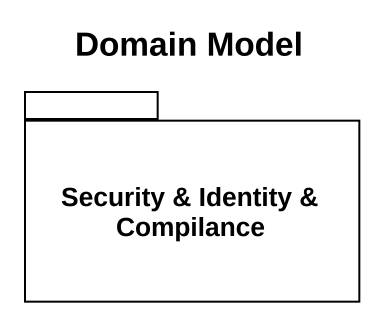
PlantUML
@startuml
title Domain Model
package "Security & Identity & Compilance" as Security_Identity_Compilance {
}
@enduml
